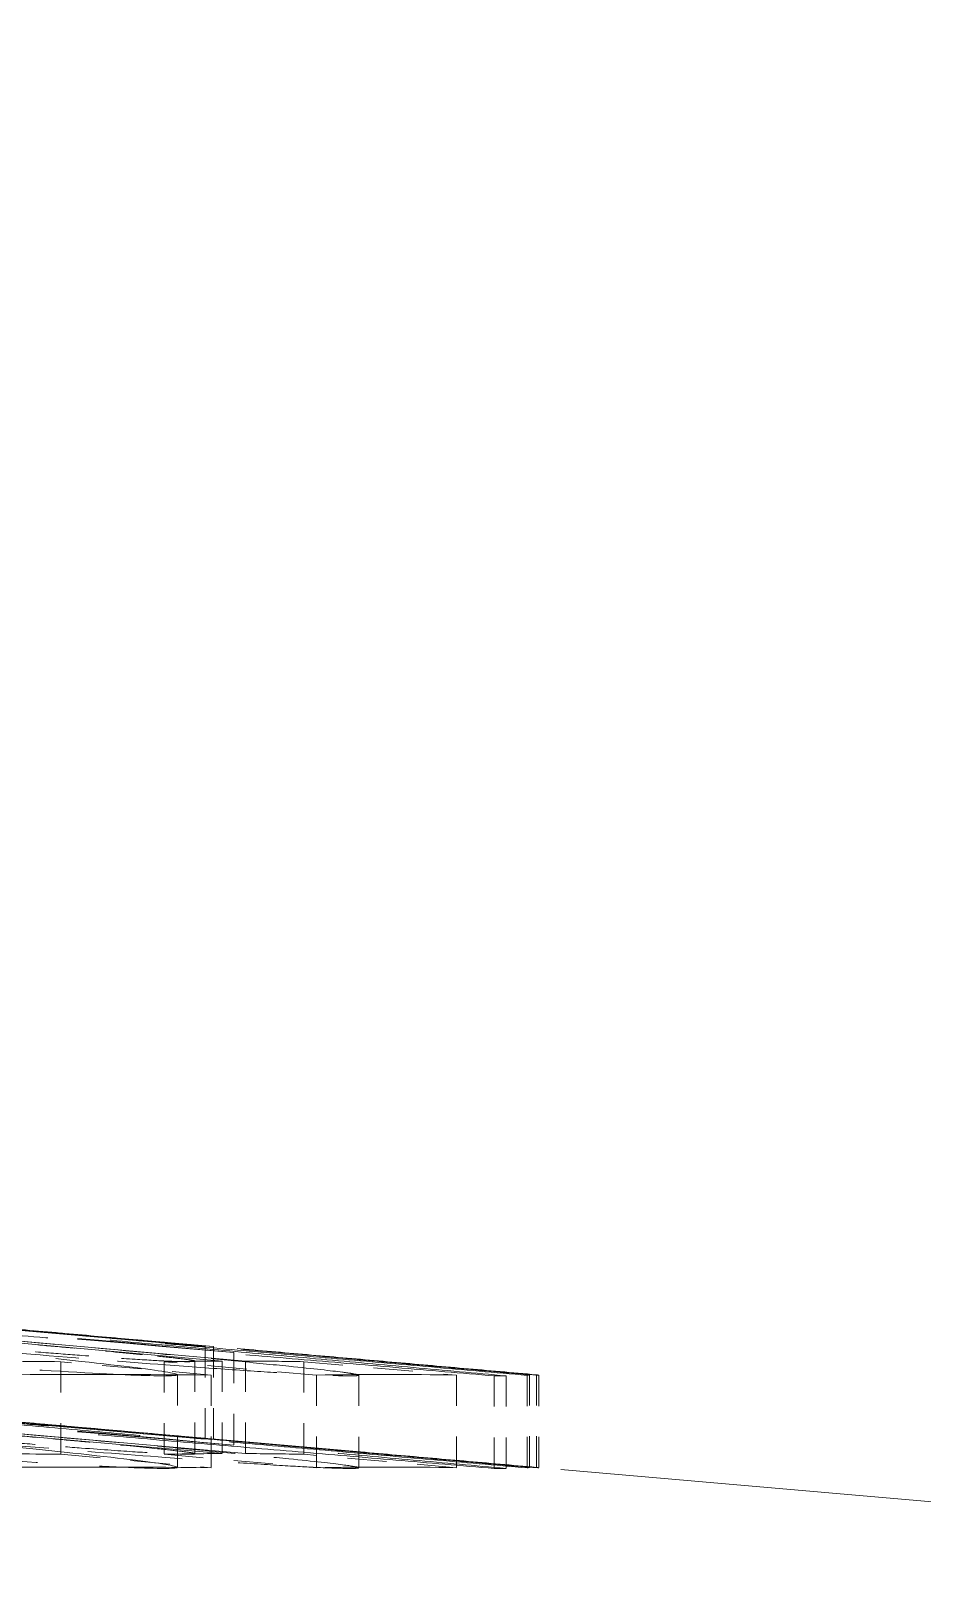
# Model space of a CAD drawing. Header units: millimetres. Extents: x 36 to 2484, y 36 to 1746.
# Drawn here: x 1516.11 to 1519.01, y 1007.18 to 1012.18 of the extents above; entities that cross this region are included whole.
import ezdxf

# ---------------------------------------------------------------- set-up
doc = ezdxf.new("R2010")
doc.units = ezdxf.units.MM
doc.header["$LTSCALE"] = 6
doc.linetypes.add('HIDDEN', pattern=[9.525, 6.35, -3.175])
doc.layers.add('가는파선_A3', color=7, linetype='HIDDEN', lineweight=13, true_color=0x008000)

msp = doc.modelspace()

# ---------------------------------------------------------------- linework, layer by layer
at = {"layer": '가는파선_A3', "ltscale": 0.027561}
for p, q in [((1516.733, 1007.8529), (1512.7621, 1008.2029)), ((1512.8384, 1008.2029), (1516.8094, 1007.8529)), ((1512.7621, 1007.9017), (1516.733, 1007.5518)), ((1516.8094, 1007.5518), (1512.8384, 1007.9017))]:
    msp.add_line(p, q, dxfattribs=at)
at = {"layer": '가는파선_A3', "ltscale": 0.023739}
for p, q in [((1513.231, 1008.2014), (1516.6782, 1007.8998)), ((1516.705, 1007.8998), (1513.2578, 1008.2014)), ((1516.6782, 1007.5987), (1513.231, 1007.9002)), ((1513.2578, 1007.9002), (1516.705, 1007.5987))]:
    msp.add_line(p, q, dxfattribs=at)
at = {"layer": '가는파선_A3', "ltscale": 0.001975}
for p, q in [((1516.6782, 1007.8998), (1516.6782, 1007.5987)), ((1516.705, 1007.8998), (1516.705, 1007.5987)), ((1516.2083, 1007.8506), (1516.2083, 1007.5495)), ((1516.544, 1007.8506), (1516.544, 1007.5495)), ((1516.6447, 1007.8525), (1516.6447, 1007.5513)), ((1516.733, 1007.8529), (1516.733, 1007.5518)), ((1516.7713, 1007.8806), (1516.7713, 1007.5795)), ((1516.8094, 1007.8529), (1516.8094, 1007.5518)), ((1516.9988, 1007.8506), (1516.9988, 1007.5495)), ((1516.5875, 1007.8081), (1516.5875, 1007.5069)), ((1516.6974, 1007.8069), (1516.6974, 1007.5057)), ((1517.0404, 1007.8069), (1517.0404, 1007.5057)), ((1517.1777, 1007.8068), (1517.1777, 1007.5057)), ((1517.4952, 1007.8069), (1517.4952, 1007.5057)), ((1517.6182, 1007.8046), (1517.6182, 1007.5034)), ((1517.6569, 1007.8046), (1517.6569, 1007.5034)), ((1517.7251, 1007.8063), (1517.7251, 1007.5051)), ((1517.7328, 1007.8082), (1517.7328, 1007.507)), ((1517.7557, 1007.8082), (1517.7557, 1007.507)), ((1517.7633, 1007.8063), (1517.7633, 1007.5051))]:
    msp.add_line(p, q, dxfattribs=at)
at = {"layer": '가는파선_A3', "ltscale": 0.003358}
for p, q in [((1516.6974, 1007.8069), (1516.2083, 1007.8506)), ((1517.0404, 1007.8069), (1516.544, 1007.8506)), ((1516.9988, 1007.8506), (1517.4952, 1007.8069)), ((1516.2083, 1007.5495), (1516.6974, 1007.5057)), ((1516.544, 1007.5495), (1517.0404, 1007.5057)), ((1517.4952, 1007.5057), (1516.9988, 1007.5495))]:
    msp.add_line(p, q, dxfattribs=at)
at = {"layer": '가는파선_A3', "ltscale": 0.03505}
msp.add_line((1515.8394, 1007.675), (1520.9224, 1007.2303), dxfattribs=at)
at = {"layer": '가는파선_A3', "ltscale": 0.340571}
msp.add_circle((1486.6679, 947.1274), 65.0523, dxfattribs=at)
at = {"layer": '가는파선_A3', "ltscale": 0.340297}
msp.add_circle((1486.6679, 947.1274), 65, dxfattribs=at)
at = {"layer": '가는파선_A3', "ltscale": 0.338101}
msp.add_circle((1486.6679, 947.1274), 64.5807, dxfattribs=at)
at = {"layer": '가는파선_A3', "ltscale": 0.335061}
msp.add_circle((1486.6679, 947.1274), 64, dxfattribs=at)
at = {"layer": '가는파선_A3', "ltscale": 0.349222}
msp.add_circle((1486.6679, 947.1274), 63.5283, dxfattribs=at)
at = {"layer": '가는파선_A3', "ltscale": 0.013393}
for centre, major_axis, ratio in [((1102.8645, -4326.5166), (0, 5352.0301), 0.953508), ((1125.1691, -4326.5166), (0, 5352.0301), 0.902126), ((1102.8645, -4326.8177), (0, 5352.0301), 0.953508), ((1125.1691, -4326.8177), (0, 5352.03), 0.902126)]:
    msp.add_ellipse(centre, major_axis=major_axis, ratio=ratio, start_param=6.201989, end_param=6.202355, dxfattribs=at)
at = {"layer": '가는파선_A3', "ltscale": 0.010732}
for centre, ratio, start_param, end_param in [((1515.8156, 257.9342), 0.20778, 6.280665, 6.282762), ((1516.7712, 257.9342), 0.120227, 0.000424, 0.00252), ((1515.8156, 257.6331), 0.20778, 6.280665, 6.282762), ((1516.7712, 257.6331), 0.120227, 0.000424, 0.00252)]:
    msp.add_ellipse(centre, major_axis=(0, 749.9188), ratio=ratio, start_param=start_param, end_param=end_param, dxfattribs=at)
at = {"layer": '가는파선_A3', "ltscale": 0.010755}
for centre in [(1516.7712, 257.9332), (1516.7712, 257.632)]:
    msp.add_ellipse(centre, major_axis=(0, 749.9198), ratio=0.120227, start_param=6.280661, end_param=6.282762, dxfattribs=at)
at = {"layer": '가는파선_A3', "ltscale": 0.02596}
for centre, ratio, start_param, end_param in [((1516.3048, 252.3676), 0.20778, 6.280684, 6.285691), ((1517.2676, 252.3676), 0.120227, 6.280679, 6.285687), ((1516.3048, 252.0664), 0.20778, 6.280684, 6.285691), ((1517.2676, 252.0664), 0.120227, 6.280679, 6.285687)]:
    msp.add_ellipse(centre, major_axis=(0, 755.4417), ratio=ratio, start_param=start_param, end_param=end_param, dxfattribs=at)
at = {"layer": '가는파선_A3', "ltscale": 0.005792}
for centre, start_param, end_param in [((1517.7442, 251.7607), 0.001683, 0.002814), ((1517.7442, 251.7607), 6.280371, 6.281502), ((1517.7442, 251.4595), 0.001683, 0.002814), ((1517.7442, 251.4595), 6.280371, 6.281502)]:
    msp.add_ellipse(centre, major_axis=(0, 756.0486), ratio=0.008986, start_param=start_param, end_param=end_param, dxfattribs=at)
at = {"layer": '가는파선_A3', "ltscale": 0.033936}
for points, weights in [([(1512.9454, 1008.1996), (1515.1992, 1008.0104), (1517.6182, 1007.8046)], [1.06643421299, 1.0405927978, 1.01386850699]), ([(1517.6569, 1007.8046), (1515.3739, 1008.0104), (1513.2468, 1008.1996)], [1.01386850698, 1.04059279778, 1.06643421295]), ([(1517.6182, 1007.5034), (1515.1992, 1007.7093), (1512.9454, 1007.8985)], [1.36265572031, 1.39857360069, 1.4333048819]), ([(1513.2468, 1007.8985), (1515.3739, 1007.7093), (1517.6569, 1007.5034)], [1.4333048817, 1.39857360052, 1.36265572018])]:
    msp.add_rational_spline(points, weights, degree=2, dxfattribs=at)
at = {"layer": '가는파선_A3', "ltscale": 0.031018}
for points, weights in [([(1517.7251, 1007.8063), (1515.396, 1008.0099), (1513.2253, 1008.1997)], [1.01590413001, 1.0517861085, 1.08758384348]), ([(1513.2635, 1008.1997), (1515.4342, 1008.0099), (1517.7633, 1007.8063)], [1.08758384307, 1.05178610823, 1.01590412987]), ([(1513.2253, 1007.8986), (1515.396, 1007.7088), (1517.7251, 1007.5051)], [1.59205834156, 1.53965586895, 1.48713007656]), ([(1517.7633, 1007.5051), (1515.4342, 1007.7088), (1513.2635, 1007.8986)], [1.48713007495, 1.5396558671, 1.59205833947])]:
    msp.add_rational_spline(points, weights, degree=2, dxfattribs=at)
at = {"layer": '가는파선_A3', "ltscale": 0.025294}
for points, weights in [([(1516.6782, 1007.8998), (1514.9133, 1008.056), (1513.2424, 1008.2029)], [1.02502410884, 1.04672396344, 1.06798343836]), ([(1513.2464, 1008.2029), (1514.9284, 1008.056), (1516.705, 1007.8998)], [1.06798343851, 1.04672396349, 1.0250241088]), ([(1513.2424, 1007.9018), (1514.9133, 1007.7549), (1516.6782, 1007.5987)], [1.45703110156, 1.42802717226, 1.39842244068]), ([(1516.705, 1007.5987), (1514.9284, 1007.7549), (1513.2464, 1007.9018)], [1.39842244148, 1.4280271732, 1.45703110264])]:
    msp.add_rational_spline(points, weights, degree=2, dxfattribs=at)
at = {"layer": '가는파선_A3', "ltscale": 0.025644}
for points, weights in [([(1517.7557, 1007.8082), (1515.9521, 1007.9665), (1514.2444, 1008.1155)], [1.01265704615, 1.03405144891, 1.05501322135]), ([(1514.2444, 1007.8143), (1515.9521, 1007.6654), (1517.7557, 1007.507)], [1.43795998941, 1.4093895512, 1.38022944732])]:
    msp.add_rational_spline(points, weights, degree=2, dxfattribs=at)
at = {"layer": '가는파선_A3', "ltscale": 0.025636}
for points, weights in [([(1514.2444, 1008.1155), (1515.941, 1007.9665), (1517.7328, 1007.8082)], [1.05504726294, 1.03407170815, 1.01266456362]), ([(1517.7328, 1007.507), (1515.941, 1007.6654), (1514.2444, 1007.8143)], [1.38045527766, 1.40963730566, 1.43823099438])]:
    msp.add_rational_spline(points, weights, degree=2, dxfattribs=at)
at = {"layer": '가는파선_A3', "ltscale": 0.013119}
for points, knots in [([(1514.6989, 1008.002), (1514.8882, 1007.9852), (1515.0754, 1007.9683), (1515.2546, 1007.9518), (1515.4182, 1007.9367), (1515.5743, 1007.9221), (1515.7192, 1007.9081), (1515.9429, 1007.8866), (1516.1283, 1007.8678), (1516.2747, 1007.8517)], [-0.1930322, -0.1930322, -0.1930322, -0.1930322, -0.1348993, -0.1348993, -0.1348993, -0.0818539, -0.0818539, -0.0818539, 0, 0, 0, 0]), ([(1516.2747, 1007.5505), (1516.1298, 1007.5665), (1515.9466, 1007.5851), (1515.7259, 1007.6063), (1515.579, 1007.6205), (1515.4205, 1007.6354), (1515.2543, 1007.6507), (1515.0752, 1007.6671), (1514.8881, 1007.684), (1514.6989, 1007.7009)], [0, 0, 0, 0, 0.0810109, 0.0810109, 0.0810109, 0.1349101, 0.1349101, 0.1349101, 0.1930092, 0.1930092, 0.1930092, 0.1930092])]:
    msp.add_open_spline(points, degree=3, knots=knots, dxfattribs=at)
at = {"layer": '가는파선_A3', "ltscale": 0.004723}
for points, knots in [([(1516.1441, 1007.9111), (1516.024, 1007.9217), (1515.9019, 1007.9323), (1515.7293, 1007.9469), (1515.6768, 1007.9513), (1515.5757, 1007.9596), (1515.5284, 1007.9634), (1515.4842, 1007.9669)], [-0.07029431, -0.07029431, -0.07029431, -0.07029431, -0.03373693, -0.03373693, -0.01689853, -0.01689853, 0, 0, 0, 0]), ([(1515.4842, 1007.6657), (1515.5284, 1007.6622), (1515.5757, 1007.6584), (1515.6768, 1007.6502), (1515.7293, 1007.6458), (1515.9019, 1007.6312), (1516.024, 1007.6206), (1516.1441, 1007.61)], [0, 0, 0, 0, 0.01689853, 0.01689853, 0.03373693, 0.03373693, 0.07029431, 0.07029431, 0.07029431, 0.07029431])]:
    msp.add_open_spline(points, degree=3, knots=knots, dxfattribs=at)
at = {"layer": '가는파선_A3', "ltscale": 0.002448}
for points, knots in [([(1515.7792, 1007.9354), (1515.7997, 1007.9338), (1515.8221, 1007.932), (1515.8461, 1007.93), (1515.8722, 1007.9279), (1515.8996, 1007.9256), (1515.9274, 1007.9232), (1515.9612, 1007.9203), (1515.9963, 1007.9173), (1516.0314, 1007.9142), (1516.0657, 1007.9113), (1516.1, 1007.9082), (1516.1331, 1007.9053)], [-0.03662174, -0.03662174, -0.03662174, -0.03662174, -0.02883834, -0.02883834, -0.02883834, -0.02036645, -0.02036645, -0.02036645, -0.01007241, -0.01007241, -0.01007241, 0, 0, 0, 0]), ([(1516.1331, 1007.6042), (1516.0873, 1007.6082), (1516.0392, 1007.6124), (1515.9919, 1007.6165), (1515.9709, 1007.6183), (1515.9501, 1007.6201), (1515.9298, 1007.6218), (1515.9015, 1007.6242), (1515.8737, 1007.6266), (1515.8472, 1007.6288), (1515.8228, 1007.6308), (1515.8, 1007.6326), (1515.7792, 1007.6342)], [0, 0, 0, 0, 0.01394129, 0.01394129, 0.01394129, 0.02013522, 0.02013522, 0.02013522, 0.02873598, 0.02873598, 0.02873598, 0.03663517, 0.03663517, 0.03663517, 0.03663517])]:
    msp.add_open_spline(points, degree=3, knots=knots, dxfattribs=at)
at = {"layer": '가는파선_A3', "ltscale": 0.006657}
for points, knots in [([(1515.6347, 1007.9156), (1515.7152, 1007.9085), (1515.7963, 1007.9014), (1515.8775, 1007.8945), (1515.9566, 1007.8878), (1516.0344, 1007.8812), (1516.1107, 1007.875), (1516.2715, 1007.8617), (1516.417, 1007.8503), (1516.5486, 1007.8404)], [-0.09866619, -0.09866619, -0.09866619, -0.09866619, -0.07417285, -0.07417285, -0.07417285, -0.05029949, -0.05029949, -0.05029949, 0, 0, 0, 0]), ([(1516.9499, 1007.8359), (1516.8978, 1007.8412), (1516.8396, 1007.847), (1516.713, 1007.8592), (1516.6463, 1007.8655), (1516.4411, 1007.8846), (1516.2971, 1007.8976), (1516.1441, 1007.9111)], [-0.09877191, -0.09877191, -0.09877191, -0.09877191, -0.07190106, -0.07190106, -0.04651183, -0.04651183, 0, 0, 0, 0]), ([(1516.5486, 1007.5393), (1516.4209, 1007.5489), (1516.2799, 1007.5599), (1516.1244, 1007.5727), (1516.0459, 1007.5791), (1515.9658, 1007.5858), (1515.8842, 1007.5928), (1515.8007, 1007.5999), (1515.7175, 1007.6071), (1515.6347, 1007.6145)], [0, 0, 0, 0, 0.04882522, 0.04882522, 0.04882522, 0.07346018, 0.07346018, 0.07346018, 0.0986339, 0.0986339, 0.0986339, 0.0986339]), ([(1516.1441, 1007.61), (1516.297, 1007.5965), (1516.4409, 1007.5835), (1516.646, 1007.5644), (1516.7127, 1007.5581), (1516.8393, 1007.5458), (1516.8977, 1007.5401), (1516.9499, 1007.5347)], [0, 0, 0, 0, 0.04648823, 0.04648823, 0.07184873, 0.07184873, 0.09877102, 0.09877102, 0.09877102, 0.09877102])]:
    msp.add_open_spline(points, degree=3, knots=knots, dxfattribs=at)
at = {"layer": '가는파선_A3', "ltscale": 0.00396}
for points, knots in [([(1516.2759, 1007.871), (1516.2371, 1007.8739), (1516.1957, 1007.8771), (1516.1516, 1007.8807), (1516.1089, 1007.8841), (1516.0645, 1007.8877), (1516.0182, 1007.8915), (1515.9216, 1007.8995), (1515.8227, 1007.908), (1515.7239, 1007.9167)], [-0.05930987, -0.05930987, -0.05930987, -0.05930987, -0.04445241, -0.04445241, -0.04445241, -0.03006034, -0.03006034, -0.03006034, 0, 0, 0, 0]), ([(1515.7239, 1007.6156), (1515.8205, 1007.6071), (1515.9172, 1007.5987), (1516.0119, 1007.5909), (1516.0593, 1007.5869), (1516.1048, 1007.5832), (1516.1486, 1007.5797), (1516.1938, 1007.5761), (1516.2362, 1007.5728), (1516.2759, 1007.5698)], [0, 0, 0, 0, 0.02938408, 0.02938408, 0.02938408, 0.04409024, 0.04409024, 0.04409024, 0.05929276, 0.05929276, 0.05929276, 0.05929276])]:
    msp.add_open_spline(points, degree=3, knots=knots, dxfattribs=at)
at = {"layer": '가는파선_A3', "ltscale": 0.003187}
for points, knots in [([(1516.1331, 1007.9053), (1516.1715, 1007.9019), (1516.209, 1007.8986), (1516.2455, 1007.8953), (1516.2814, 1007.892), (1516.3156, 1007.8888), (1516.3479, 1007.8858), (1516.4173, 1007.8793), (1516.475, 1007.8736), (1516.5232, 1007.8687)], [-0.04793632, -0.04793632, -0.04793632, -0.04793632, -0.03626119, -0.03626119, -0.03626119, -0.02472921, -0.02472921, -0.02472921, 0, 0, 0, 0]), ([(1516.5232, 1007.5676), (1516.4754, 1007.5725), (1516.4183, 1007.5781), (1516.3498, 1007.5845), (1516.3172, 1007.5876), (1516.2827, 1007.5907), (1516.2464, 1007.594), (1516.2097, 1007.5974), (1516.1719, 1007.6007), (1516.1331, 1007.6042)], [0, 0, 0, 0, 0.02450345, 0.02450345, 0.02450345, 0.03615238, 0.03615238, 0.03615238, 0.04793266, 0.04793266, 0.04793266, 0.04793266])]:
    msp.add_open_spline(points, degree=3, knots=knots, dxfattribs=at)
at = {"layer": '가는파선_A3', "ltscale": 0.010618}
for points, knots in [([(1516.5441, 1007.8046), (1516.4929, 1007.8046), (1516.4018, 1007.8082), (1516.2599, 1007.8163), (1516.12, 1007.8244), (1515.9403, 1007.8364), (1515.7285, 1007.8516)], [-0.1571839, -0.1571839, -0.1571839, -0.1571839, -0.0780276, -0.0780276, -0.0780276, 0, 0, 0, 0]), ([(1515.7285, 1007.5505), (1515.9286, 1007.5361), (1516.1004, 1007.5245), (1516.2371, 1007.5165), (1516.3918, 1007.5074), (1516.4902, 1007.5035), (1516.5441, 1007.5035)], [0, 0, 0, 0, 0.0737113, 0.0737113, 0.0737113, 0.1571855, 0.1571855, 0.1571855, 0.1571855])]:
    msp.add_open_spline(points, degree=3, knots=knots, dxfattribs=at)
at = {"layer": '가는파선_A3', "ltscale": 0.010596}
for points, knots in [([(1516.2747, 1007.8517), (1516.4134, 1007.8364), (1516.5105, 1007.8244), (1516.5567, 1007.8164), (1516.6035, 1007.8082), (1516.595, 1007.8046), (1516.5441, 1007.8046)], [-0.1568633, -0.1568633, -0.1568633, -0.1568633, -0.0789212, -0.0789212, -0.0789212, 0, 0, 0, 0]), ([(1516.5441, 1007.5035), (1516.5949, 1007.5035), (1516.6035, 1007.507), (1516.557, 1007.5152), (1516.5109, 1007.5232), (1516.4137, 1007.5352), (1516.2747, 1007.5505)], [0, 0, 0, 0, 0.0787444, 0.0787444, 0.0787444, 0.156864, 0.156864, 0.156864, 0.156864])]:
    msp.add_open_spline(points, degree=3, knots=knots, dxfattribs=at)
at = {"layer": '가는파선_A3', "ltscale": 0.005607}
for points, knots in [([(1516.619, 1007.8507), (1516.6049, 1007.8507), (1516.5841, 1007.8512), (1516.5536, 1007.8527), (1516.5275, 1007.8539), (1516.4937, 1007.8558), (1516.4496, 1007.8586), (1516.4033, 1007.8616), (1516.3463, 1007.8656), (1516.2759, 1007.871)], [-0.08281526, -0.08281526, -0.08281526, -0.08281526, -0.05273465, -0.05273465, -0.05273465, -0.02701109, -0.02701109, -0.02701109, 0, 0, 0, 0]), ([(1516.2759, 1007.5698), (1516.3465, 1007.5645), (1516.4037, 1007.5604), (1516.45, 1007.5574), (1516.494, 1007.5546), (1516.5276, 1007.5527), (1516.5536, 1007.5515), (1516.5841, 1007.5501), (1516.6049, 1007.5495), (1516.619, 1007.5495)], [0, 0, 0, 0, 0.02709061, 0.02709061, 0.02709061, 0.05275455, 0.05275455, 0.05275455, 0.08281702, 0.08281702, 0.08281702, 0.08281702])]:
    msp.add_open_spline(points, degree=3, knots=knots, dxfattribs=at)
at = {"layer": '가는파선_A3', "ltscale": 0.005746}
for points, knots in [([(1516.5232, 1007.8687), (1516.5548, 1007.8655), (1516.5783, 1007.8629), (1516.5958, 1007.8608), (1516.6161, 1007.8583), (1516.6286, 1007.8565), (1516.6359, 1007.8551), (1516.6517, 1007.8522), (1516.6446, 1007.851), (1516.6281, 1007.8508), (1516.6253, 1007.8507), (1516.6222, 1007.8507), (1516.619, 1007.8507)], [-0.08303122, -0.08303122, -0.08303122, -0.08303122, -0.06683243, -0.06683243, -0.06683243, -0.04798551, -0.04798551, -0.04798551, -0.00700456, -0.00700456, -0.00700456, 0, 0, 0, 0]), ([(1516.619, 1007.5495), (1516.6359, 1007.5495), (1516.6474, 1007.5501), (1516.6442, 1007.5519), (1516.6432, 1007.5524), (1516.6405, 1007.5531), (1516.6359, 1007.554), (1516.6287, 1007.5554), (1516.6161, 1007.5572), (1516.5957, 1007.5596), (1516.5782, 1007.5617), (1516.5547, 1007.5643), (1516.5232, 1007.5676)], [0, 0, 0, 0, 0.03610367, 0.03610367, 0.03610367, 0.04797072, 0.04797072, 0.04797072, 0.06684625, 0.06684625, 0.06684625, 0.08303265, 0.08303265, 0.08303265, 0.08303265])]:
    msp.add_open_spline(points, degree=3, knots=knots, dxfattribs=at)
at = {"layer": '가는파선_A3', "ltscale": 0.009547}
for points, knots in [([(1516.5486, 1007.8404), (1516.6297, 1007.8343), (1516.7018, 1007.8291), (1516.8331, 1007.82), (1516.89, 1007.8163), (1516.987, 1007.8106), (1517.0268, 1007.8085), (1517.0996, 1007.8054), (1517.1282, 1007.8046), (1517.1479, 1007.8046)], [-0.1395338, -0.1395338, -0.1395338, -0.1395338, -0.1084482, -0.1084482, -0.0756633, -0.0756633, -0.0422019, -0.0422019, 0, 0, 0, 0]), ([(1517.1479, 1007.5035), (1517.1273, 1007.5035), (1517.097, 1007.5043), (1517.0223, 1007.5076), (1516.9844, 1007.5096), (1516.8903, 1007.5152), (1516.8331, 1007.5189), (1516.7015, 1007.528), (1516.6295, 1007.5332), (1516.5486, 1007.5393)], [0, 0, 0, 0, 0.0441209, 0.0441209, 0.0755689, 0.0755689, 0.1085291, 0.1085291, 0.1395356, 0.1395356, 0.1395356, 0.1395356])]:
    msp.add_open_spline(points, degree=3, knots=knots, dxfattribs=at)
at = {"layer": '가는파선_A3', "ltscale": 0.008678}
for points, knots in [([(1517.1479, 1007.8046), (1517.1632, 1007.8046), (1517.1732, 1007.8051), (1517.1765, 1007.806), (1517.1803, 1007.8071), (1517.1753, 1007.8089), (1517.1592, 1007.8116), (1517.1508, 1007.813), (1517.1392, 1007.8147), (1517.1243, 1007.8166), (1517.0882, 1007.8213), (1517.0319, 1007.8275), (1516.9499, 1007.8359)], [-0.1232192, -0.1232192, -0.1232192, -0.1232192, -0.0936985, -0.0936985, -0.0936985, -0.0601482, -0.0601482, -0.0601482, -0.0425264, -0.0425264, -0.0425264, 0, 0, 0, 0]), ([(1516.9499, 1007.5347), (1517.0325, 1007.5263), (1517.0889, 1007.52), (1517.125, 1007.5154), (1517.1563, 1007.5113), (1517.1725, 1007.5085), (1517.1766, 1007.5066), (1517.18, 1007.5051), (1517.1757, 1007.5042), (1517.1654, 1007.5038), (1517.1607, 1007.5036), (1517.1549, 1007.5035), (1517.1479, 1007.5035)], [0, 0, 0, 0, 0.0428077, 0.0428077, 0.0428077, 0.0800647, 0.0800647, 0.0800647, 0.1098135, 0.1098135, 0.1098135, 0.1232724, 0.1232724, 0.1232724, 0.1232724])]:
    msp.add_open_spline(points, degree=3, knots=knots, dxfattribs=at)
at = {"layer": '가는파선_A3', "ltscale": 0.003707}
for points, weights in [([(1517.6182, 1007.8046), (1517.6376, 1007.8047), (1517.6569, 1007.8046)], [1.00029143396, 1.00030016544, 1.00029143396]), ([(1517.6569, 1007.5034), (1517.6376, 1007.5035), (1517.6182, 1007.5034)], [1.00029143396, 1.00030016545, 1.00029143396])]:
    msp.add_rational_spline(points, weights, degree=2, dxfattribs=at)

doc.saveas('drawing.dxf')
